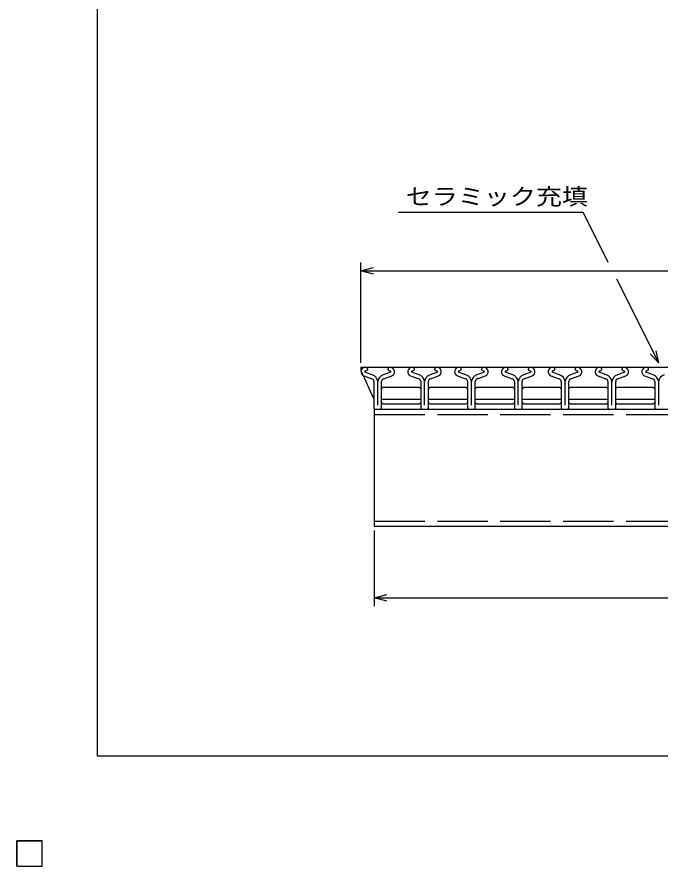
# Model space of a CAD drawing. Units: millimetres, scale not verified. Extents: x -910 to 868, y -641 to 524.
# Drawn here: x -910 to -527, y -641 to -135 of the extents above; entities that cross this region are included whole.
import ezdxf
from ezdxf.enums import TextEntityAlignment as Align

# ---------------------------------------------------------------- set-up
doc = ezdxf.new("R2010")
doc.units = ezdxf.units.MM
doc.header["$LTSCALE"] = 5
doc.linetypes.add('DASHED', pattern=[7.5, 6, -1.5])
for name, color, linetype, lineweight in [('CADPAC_LAYER_0000', 150, 'Continuous', 25), ('CADPAC_LAYER_0016', 3, 'Continuous', 25), ('CADPAC_LAYER_0022', 2, 'Continuous', 25)]:
    doc.layers.add(name, color=color, linetype=linetype, lineweight=lineweight)
doc.styles.add('ベクトル', font='')
doc.styles.get('ベクトル').set_extended_font_data('ベクトル')

msp = doc.modelspace()

# ---------------------------------------------------------------- linework, layer by layer
at = {"layer": 'CADPAC_LAYER_0000'}
for p, q in [((-862, -575.75), (-862, 524.25)), ((868, -575.75), (-862, -575.75))]:
    msp.add_line(p, q, dxfattribs=at)
at = {"layer": 'CADPAC_LAYER_0016'}
for p, q in [((-705, -343.75), (-211, -343.75)), ((-705, -343.75), (-705, -345.75)), ((-705, -345.75), (-697.3, -362.75)), ((-703.379, -348.929), (-698.509, -350.639)), ((-698.299, -348.278), (-702.619, -346.758)), ((-702.46, -346.063), (-701.02, -345.363)), ((-701.02, -345.363), (-701.02, -345.133)), ((-687.402, -346.758), (-691.722, -348.278)), ((-691.512, -350.639), (-686.642, -348.929)), ((-689.001, -345.133), (-689.001, -345.363)), ((-689.001, -345.363), (-687.561, -346.063)), ((-675.479, -348.929), (-670.609, -350.639)), ((-670.399, -348.278), (-674.719, -346.758)), ((-674.56, -346.063), (-673.12, -345.363)), ((-673.12, -345.363), (-673.12, -345.133)), ((-659.502, -346.758), (-663.822, -348.278)), ((-663.612, -350.639), (-658.742, -348.929)), ((-661.101, -345.133), (-661.101, -345.363)), ((-661.101, -345.363), (-659.661, -346.063)), ((-647.579, -348.929), (-642.709, -350.639)), ((-642.499, -348.278), (-646.819, -346.758)), ((-646.66, -346.063), (-645.22, -345.363)), ((-645.22, -345.363), (-645.22, -345.133)), ((-631.602, -346.758), (-635.922, -348.278)), ((-635.712, -350.639), (-630.842, -348.929)), ((-633.201, -345.133), (-633.201, -345.363)), ((-633.201, -345.363), (-631.761, -346.063)), ((-619.679, -348.929), (-614.809, -350.639)), ((-614.599, -348.278), (-618.919, -346.758)), ((-618.76, -346.063), (-617.32, -345.363)), ((-617.32, -345.363), (-617.32, -345.133)), ((-603.702, -346.758), (-608.022, -348.278)), ((-607.812, -350.639), (-602.942, -348.929)), ((-605.301, -345.133), (-605.301, -345.363)), ((-605.301, -345.363), (-603.861, -346.063)), ((-591.779, -348.929), (-586.909, -350.639)), ((-586.699, -348.278), (-591.019, -346.758)), ((-590.86, -346.063), (-589.42, -345.363)), ((-589.42, -345.363), (-589.42, -345.133)), ((-575.802, -346.758), (-580.122, -348.278)), ((-579.912, -350.639), (-575.042, -348.929)), ((-577.401, -345.133), (-577.401, -345.363)), ((-577.401, -345.363), (-575.961, -346.063)), ((-563.879, -348.929), (-559.009, -350.639)), ((-558.799, -348.278), (-563.119, -346.758)), ((-562.96, -346.063), (-561.52, -345.363)), ((-561.52, -345.363), (-561.52, -345.133)), ((-547.902, -346.758), (-552.222, -348.278)), ((-552.012, -350.639), (-547.142, -348.929)), ((-549.501, -345.133), (-549.501, -345.363)), ((-549.501, -345.363), (-548.061, -346.063)), ((-535.979, -348.929), (-531.109, -350.639)), ((-530.899, -348.278), (-535.219, -346.758)), ((-535.06, -346.063), (-533.62, -345.363)), ((-533.62, -345.363), (-533.62, -345.133)), ((-697.31, -352.342), (-697.31, -368.062)), ((-695, -366.46), (-695, -352.39)), ((-692.71, -368.062), (-692.71, -352.342)), ((-669.41, -352.342), (-669.41, -368.062)), ((-667.1, -366.46), (-667.1, -352.39)), ((-664.81, -368.062), (-664.81, -352.342)), ((-641.51, -352.342), (-641.51, -368.062)), ((-639.2, -366.46), (-639.2, -352.39)), ((-636.91, -368.062), (-636.91, -352.342)), ((-613.61, -352.342), (-613.61, -368.062)), ((-611.3, -366.46), (-611.3, -352.39)), ((-609.01, -368.062), (-609.01, -352.342)), ((-585.71, -352.342), (-585.71, -368.062)), ((-583.4, -366.46), (-583.4, -352.39)), ((-581.11, -368.062), (-581.11, -352.342)), ((-557.81, -352.342), (-557.81, -368.062)), ((-555.5, -366.46), (-555.5, -352.39)), ((-553.21, -368.062), (-553.21, -352.342)), ((-529.91, -352.342), (-529.91, -368.062)), ((-527.6, -366.46), (-527.6, -352.39)), ((-692.75, -356.75), (-691.75, -355.75)), ((-691.75, -355.75), (-670.35, -355.75)), ((-670.35, -355.75), (-669.35, -356.75)), ((-664.85, -356.75), (-663.85, -355.75)), ((-663.85, -355.75), (-642.45, -355.75)), ((-642.45, -355.75), (-641.45, -356.75)), ((-636.95, -356.75), (-635.95, -355.75)), ((-635.95, -355.75), (-614.55, -355.75)), ((-614.55, -355.75), (-613.55, -356.75)), ((-609.05, -356.75), (-608.05, -355.75)), ((-608.05, -355.75), (-586.65, -355.75)), ((-586.65, -355.75), (-585.65, -356.75)), ((-581.15, -356.75), (-580.15, -355.75)), ((-580.15, -355.75), (-558.75, -355.75)), ((-558.75, -355.75), (-557.75, -356.75)), ((-553.25, -356.75), (-552.25, -355.75)), ((-552.25, -355.75), (-530.85, -355.75)), ((-530.85, -355.75), (-529.85, -356.75)), ((-692.7, -362.75), (-669.4, -362.75)), ((-664.8, -362.75), (-641.5, -362.75)), ((-636.9, -362.75), (-613.6, -362.75)), ((-609, -362.75), (-585.7, -362.75)), ((-581.1, -362.75), (-557.8, -362.75)), ((-553.2, -362.75), (-529.9, -362.75)), ((-697, -368.75), (-217, -368.75)), ((-697, -438.75), (-697, -368.75)), ((-696.61, -368.762), (-693.41, -368.762)), ((-691.75, -365.75), (-692.75, -364.75)), ((-670.35, -365.75), (-691.75, -365.75)), ((-669.35, -364.75), (-670.35, -365.75)), ((-668.71, -368.762), (-665.51, -368.762)), ((-663.85, -365.75), (-664.85, -364.75)), ((-642.45, -365.75), (-663.85, -365.75)), ((-641.45, -364.75), (-642.45, -365.75)), ((-640.81, -368.762), (-637.61, -368.762)), ((-635.95, -365.75), (-636.95, -364.75)), ((-614.55, -365.75), (-635.95, -365.75)), ((-613.55, -364.75), (-614.55, -365.75)), ((-612.91, -368.762), (-609.71, -368.762)), ((-608.05, -365.75), (-609.05, -364.75)), ((-586.65, -365.75), (-608.05, -365.75)), ((-585.65, -364.75), (-586.65, -365.75)), ((-585.01, -368.762), (-581.81, -368.762)), ((-580.15, -365.75), (-581.15, -364.75)), ((-558.75, -365.75), (-580.15, -365.75)), ((-557.75, -364.75), (-558.75, -365.75)), ((-557.11, -368.762), (-553.91, -368.762)), ((-552.25, -365.75), (-553.25, -364.75)), ((-530.85, -365.75), (-552.25, -365.75)), ((-529.85, -364.75), (-530.85, -365.75)), ((-529.21, -368.762), (-526.01, -368.762)), ((-217, -438.75), (-697, -438.75)), ((-910, -626.25), (-895, -626.25)), ((-910, -641.25), (-910, -626.25)), ((-910, -626.25), (-895, -626.25)), ((-910, -641.25), (-910, -626.25)), ((-910, -626.25), (-895, -626.25)), ((-910, -641.25), (-910, -626.25)), ((-910, -626.25), (-895, -626.25)), ((-910, -641.25), (-910, -626.25)), ((-910, -626.25), (-895, -626.25)), ((-910, -641.25), (-910, -626.25)), ((-895, -641.25), (-895, -626.25)), ((-895, -641.25), (-895, -626.25)), ((-895, -641.25), (-895, -626.25)), ((-895, -641.25), (-895, -626.25)), ((-895, -641.25), (-895, -626.25)), ((-910, -641.25), (-895, -641.25)), ((-910, -641.25), (-895, -641.25)), ((-910, -641.25), (-895, -641.25)), ((-910, -641.25), (-895, -641.25)), ((-910, -641.25), (-895, -641.25))]:
    msp.add_line(p, q, dxfattribs=at)
at = {"layer": 'CADPAC_LAYER_0016', "linetype": 'DASHED'}
for p, q in [((-697, -371.95), (-217, -371.95)), ((-697, -435.55), (-217, -435.55))]:
    msp.add_line(p, q, dxfattribs=at)
at = {"layer": 'CADPAC_LAYER_0016'}
for centre, radius, start, end in [((-702.31, -346.45), 2.7, 90.98, 246.68), ((-702.469, -345.196), 1.45, 2.5, 85.55), ((-687.552, -345.196), 1.45, 94.45, 177.5), ((-687.711, -346.45), 2.7, 293.32, 89.02002), ((-674.41, -346.45), 2.7, 90.98, 246.68), ((-674.569, -345.196), 1.45, 2.5, 85.55), ((-659.652, -345.196), 1.45, 94.45, 177.5), ((-659.811, -346.45), 2.7, 293.32, 89.02002), ((-646.51, -346.45), 2.7, 90.98, 246.68), ((-646.669, -345.196), 1.45, 2.5, 85.55), ((-631.752, -345.196), 1.45, 94.45, 177.5), ((-631.911, -346.45), 2.7, 293.32, 89.02002), ((-618.61, -346.45), 2.7, 90.98, 246.68), ((-618.769, -345.196), 1.45, 2.5, 85.55), ((-603.852, -345.196), 1.45, 94.45, 177.5), ((-604.011, -346.45), 2.7, 293.32, 89.02002), ((-590.71, -346.45), 2.7, 90.98, 246.68), ((-590.869, -345.196), 1.45, 2.5, 85.55), ((-575.952, -345.196), 1.45, 94.45, 177.5), ((-576.111, -346.45), 2.7, 293.32, 89.02002), ((-562.81, -346.45), 2.7, 90.98, 246.68), ((-562.969, -345.196), 1.45, 2.5, 85.55), ((-548.052, -345.196), 1.45, 94.45, 177.5), ((-548.211, -346.45), 2.7, 293.32, 89.02002), ((-534.91, -346.45), 2.7, 90.98, 246.68), ((-535.069, -345.196), 1.45, 2.5, 85.55), ((-702.295, -346.466), 0.44, 111.91, 222.33), ((-699.59, -352.693), 4.6, 3.78, 73.7), ((-690.431, -352.693), 4.6, 106.3, 176.22), ((-687.726, -346.466), 0.44, 317.67, 68.08999), ((-674.395, -346.466), 0.44, 111.91, 222.33), ((-671.69, -352.693), 4.6, 3.78, 73.7), ((-662.531, -352.693), 4.6, 106.3, 176.22), ((-659.826, -346.466), 0.44, 317.67, 68.08999), ((-646.495, -346.466), 0.44, 111.91, 222.33), ((-643.79, -352.693), 4.6, 3.78, 73.7), ((-634.631, -352.693), 4.6, 106.3, 176.22), ((-631.926, -346.466), 0.44, 317.67, 68.08999), ((-618.595, -346.466), 0.44, 111.91, 222.33), ((-615.89, -352.693), 4.6, 3.78, 73.7), ((-606.731, -352.693), 4.6, 106.3, 176.22), ((-604.026, -346.466), 0.44, 317.67, 68.08999), ((-590.695, -346.466), 0.44, 111.91, 222.33), ((-587.99, -352.693), 4.6, 3.78, 73.7), ((-578.831, -352.693), 4.6, 106.3, 176.22), ((-576.126, -346.466), 0.44, 317.67, 68.08999), ((-562.795, -346.466), 0.44, 111.91, 222.33), ((-560.09, -352.693), 4.6, 3.78, 73.7), ((-550.931, -352.693), 4.6, 106.3, 176.22), ((-548.226, -346.466), 0.44, 317.67, 68.08999), ((-534.895, -346.466), 0.44, 111.91, 222.33), ((-532.19, -352.693), 4.6, 3.78, 73.7), ((-523.031, -352.693), 4.6, 106.3, 176.22), ((-699.109, -352.339), 1.8, 0, 70.58), ((-690.912, -352.339), 1.8, 109.42, 180), ((-671.209, -352.339), 1.8, 0, 70.58), ((-663.012, -352.339), 1.8, 109.42, 180), ((-643.309, -352.339), 1.8, 0, 70.58), ((-635.112, -352.339), 1.8, 109.42, 180), ((-615.409, -352.339), 1.8, 0, 70.58), ((-607.212, -352.339), 1.8, 109.42, 180), ((-587.509, -352.339), 1.8, 0, 70.58), ((-579.312, -352.339), 1.8, 109.42, 180), ((-559.609, -352.339), 1.8, 0, 70.58), ((-551.412, -352.339), 1.8, 109.42, 180), ((-531.709, -352.339), 1.8, 0, 70.58), ((-696.61, -368.062), 0.7, 180, 270), ((-693.41, -368.062), 0.7, 270, 0), ((-668.71, -368.062), 0.7, 180, 270), ((-665.51, -368.062), 0.7, 270, 0), ((-640.81, -368.062), 0.7, 180, 270), ((-637.61, -368.062), 0.7, 270, 0), ((-612.91, -368.062), 0.7, 180, 270), ((-609.71, -368.062), 0.7, 270, 0), ((-585.01, -368.062), 0.7, 180, 270), ((-581.81, -368.062), 0.7, 270, 0), ((-557.11, -368.062), 0.7, 180, 270), ((-553.91, -368.062), 0.7, 270, 0), ((-529.21, -368.062), 0.7, 180, 270)]:
    msp.add_arc(centre, radius, start, end, dxfattribs=at)
at = {"layer": 'CADPAC_LAYER_0022', "color": 4}
for p, q in [((-682.6, -251.25), (-572.6, -251.25)), ((-557.6, -281.25), (-572.6, -251.25)), ((-705, -341.25), (-705, -281.25)), ((-705, -286.25), (-697.5, -284.25)), ((-697.5, -288.25), (-705, -286.25)), ((-705, -286.25), (-211, -286.25)), ((-527.6, -341.25), (-552.6, -291.25)), ((-527.6, -341.25), (-529.1, -333.95)), ((-527.6, -341.25), (-532.6, -335.75)), ((-697, -486.25), (-697, -441.25)), ((-697, -481.25), (-689.5, -479.25)), ((-689.5, -483.25), (-697, -481.25)), ((-697, -481.25), (-217, -481.25)), ((-895, -626.25), (-910, -626.25)), ((-910, -626.25), (-910, -641.25)), ((-895, -626.25), (-910, -626.25)), ((-910, -626.25), (-910, -641.25)), ((-895, -626.25), (-910, -626.25)), ((-910, -626.25), (-910, -641.25)), ((-895, -641.25), (-895, -626.25)), ((-895, -641.25), (-895, -626.25)), ((-895, -641.25), (-895, -626.25)), ((-910, -641.25), (-895, -641.25)), ((-910, -641.25), (-895, -641.25)), ((-910, -641.25), (-895, -641.25))]:
    msp.add_line(p, q, dxfattribs=at)
at = {"layer": 'CADPAC_LAYER_0022'}
for p, q in [((-895, -626.25), (-910, -626.25)), ((-910, -626.25), (-910, -641.25)), ((-895, -626.25), (-910, -626.25)), ((-910, -626.25), (-910, -641.25)), ((-895, -626.25), (-910, -626.25)), ((-910, -626.25), (-910, -641.25)), ((-895, -641.25), (-895, -626.25)), ((-895, -641.25), (-895, -626.25)), ((-895, -641.25), (-895, -626.25)), ((-910, -641.25), (-895, -641.25)), ((-910, -641.25), (-895, -641.25)), ((-910, -641.25), (-895, -641.25))]:
    msp.add_line(p, q, dxfattribs=at)

# ---------------------------------------------------------------- texts
at = {"layer": 'CADPAC_LAYER_0022', "style": 'ベクトル', "width": 1.15}
msp.add_text('セラミック充填', height=9.897, dxfattribs=at).set_placement((-678.35, -242), align=Align.MIDDLE_LEFT)

doc.saveas('drawing.dxf')
